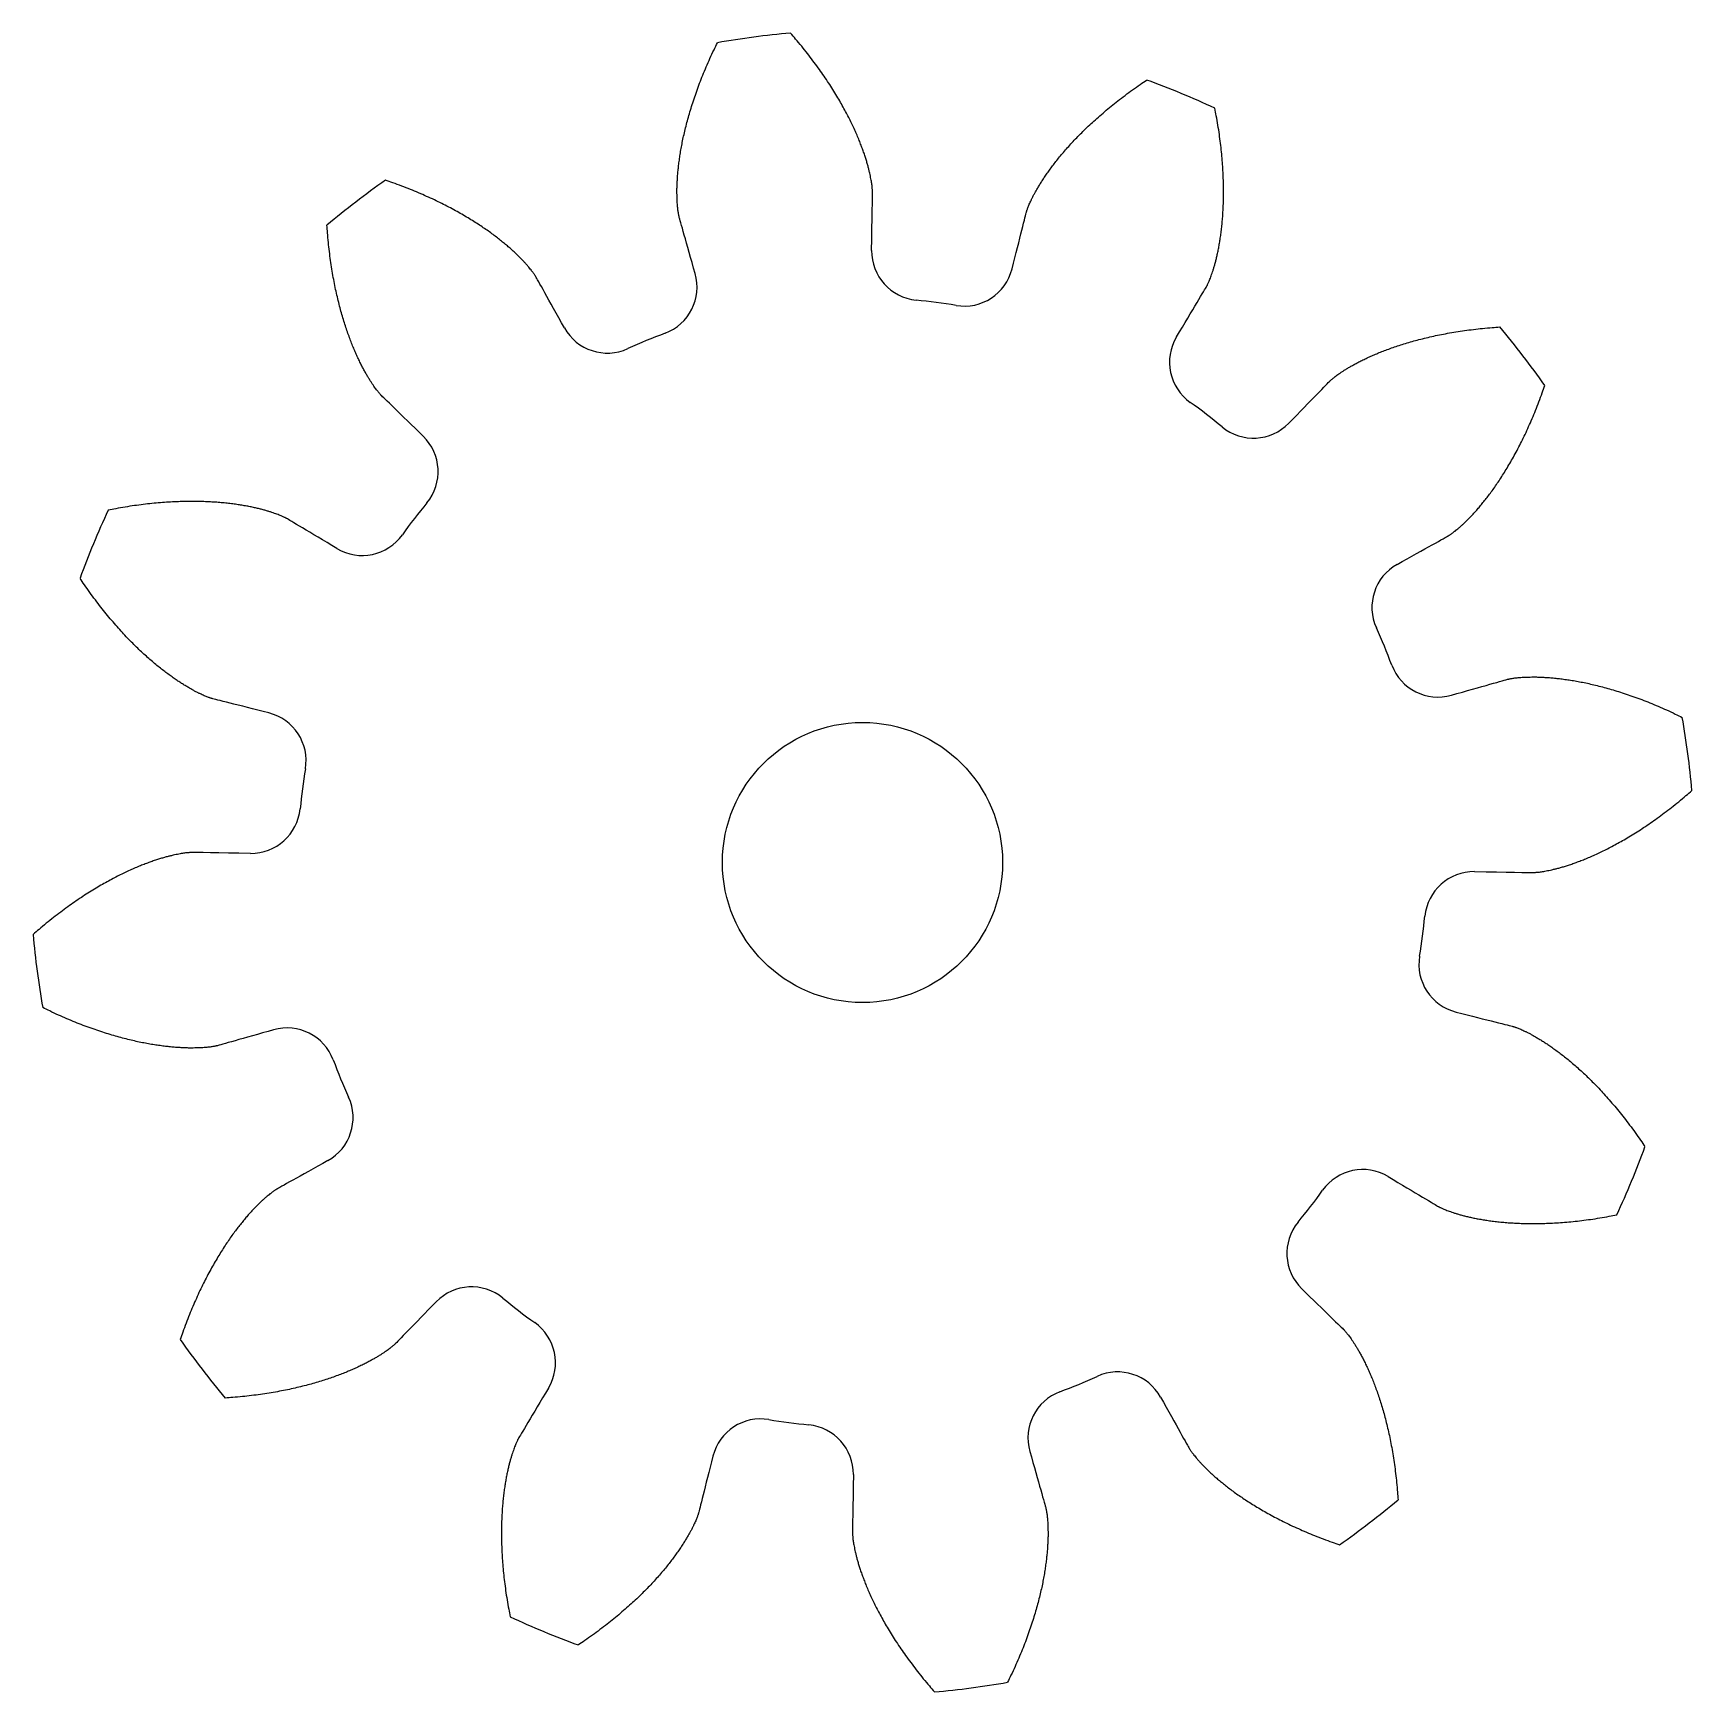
# Model space of a CAD drawing. Extents: x 41.1 to 58.9, y -33.9 to -16.1.
import ezdxf

# ---------------------------------------------------------------- set-up
doc = ezdxf.new("R2010")
doc.units = 0
doc.header["$MEASUREMENT"] = 0
doc.layers.add('VISIBLE', color=7, linetype='CONTINUOUS')

msp = doc.modelspace()

# ---------------------------------------------------------------- linework, layer by layer
at = {"layer": 'VISIBLE'}
msp.add_circle((50, -25), 1.5, dxfattribs=at)
for centre, radius, start, end in [((50, -25), 8.913, 94.9596, 100.0404), ((50, -25), 8.913, 64.9596, 70.0404), ((50, -25), 8.913, 124.9596, 130.0404), ((50.625, -18.454), 0.527, 179.1249, 264.5427), ((51.09, -18.516), 0.527, 260.4573, 345.8751), ((47.702, -18.839), 0.527, 290.4573, 15.8751), ((50, -25), 6.048, 80.4573, 84.5427), ((47.269, -19.019), 0.527, 209.1249, 294.5427), ((50, -25), 6.048, 110.4573, 114.5427), ((50, -25), 8.913, 34.9596, 40.0404), ((53.814, -19.644), 0.527, 149.1249, 234.5427), ((50, -25), 6.048, 50.4573, 54.5427), ((54.186, -19.929), 0.527, 230.4573, 315.8751), ((44.929, -20.814), 0.527, 320.4573, 45.8751), ((50, -25), 8.913, 154.9596, 160.0404), ((50, -25), 6.048, 140.4573, 144.5427), ((44.644, -21.186), 0.527, 239.1249, 324.5427), ((55.981, -22.269), 0.527, 119.1249, 204.5427), ((50, -25), 6.048, 20.4573, 24.5427), ((56.161, -22.702), 0.527, 200.4573, 285.8751), ((43.516, -23.91), 0.527, 350.4573, 75.8751), ((50, -25), 8.913, 4.9596, 10.0404), ((50, -25), 6.048, 170.4573, 174.5427), ((43.454, -24.375), 0.527, 269.1249, 354.5427), ((56.546, -25.625), 0.527, 89.1249, 174.5427), ((50, -25), 6.048, 350.4573, 354.5427), ((50, -25), 8.913, 184.9596, 190.0404), ((56.484, -26.09), 0.527, 170.4573, 255.8751), ((43.839, -27.298), 0.527, 20.4573, 105.8751), ((50, -25), 6.048, 200.4573, 204.5427), ((44.019, -27.731), 0.527, 299.1249, 24.5427), ((50, -25), 8.913, 334.9596, 340.0404), ((55.356, -28.814), 0.527, 59.1249, 144.5427), ((50, -25), 6.048, 320.4573, 324.5427), ((55.071, -29.186), 0.527, 140.4573, 225.8751), ((45.814, -30.071), 0.527, 50.4573, 135.8751), ((50, -25), 6.048, 230.4573, 234.5427), ((46.186, -30.356), 0.527, 329.1249, 54.5427), ((50, -25), 8.913, 214.9596, 220.0404), ((50, -25), 6.048, 290.4573, 294.5427), ((52.731, -30.981), 0.527, 29.1249, 114.5427), ((52.298, -31.161), 0.527, 110.4573, 195.8751), ((48.91, -31.484), 0.527, 80.4573, 165.8751), ((50, -25), 6.048, 260.4573, 264.5427), ((49.375, -31.546), 0.527, 359.1249, 84.5427), ((50, -25), 8.913, 304.9596, 310.0404), ((50, -25), 8.913, 244.9596, 250.0404), ((50, -25), 8.913, 274.9596, 280.0404)]:
    msp.add_arc(centre, radius, start, end, dxfattribs=at)
for points in [[(50.098, -18.446), (50.103, -18.11), (50.107, -17.824), (50.107, -17.817), (50.107, -17.809), (50.106, -17.799), (50.105, -17.786), (50.104, -17.77), (50.102, -17.752), (50.099, -17.73), (50.095, -17.706), (50.09, -17.679), (50.084, -17.65), (50.077, -17.618), (50.069, -17.583), (50.059, -17.545), (50.048, -17.505), (50.035, -17.462), (50.02, -17.417), (50.004, -17.37), (49.985, -17.32), (49.965, -17.268), (49.942, -17.214), (49.917, -17.157), (49.89, -17.099), (49.86, -17.038), (49.828, -16.975), (49.793, -16.911), (49.756, -16.845), (49.715, -16.777), (49.672, -16.707), (49.626, -16.636), (49.577, -16.564), (49.525, -16.49), (49.47, -16.415), (49.411, -16.338), (49.349, -16.261), (49.288, -16.188), (49.248, -16.142), (49.229, -16.121)], [(48.209, -18.695), (48.117, -18.371), (48.039, -18.097), (48.038, -18.089), (48.036, -18.081), (48.034, -18.072), (48.031, -18.059), (48.029, -18.043), (48.026, -18.025), (48.023, -18.004), (48.021, -17.979), (48.018, -17.952), (48.016, -17.922), (48.015, -17.889), (48.014, -17.853), (48.013, -17.814), (48.014, -17.773), (48.016, -17.728), (48.018, -17.681), (48.022, -17.631), (48.027, -17.578), (48.033, -17.522), (48.041, -17.464), (48.05, -17.403), (48.061, -17.339), (48.074, -17.273), (48.089, -17.204), (48.106, -17.133), (48.125, -17.059), (48.147, -16.983), (48.17, -16.905), (48.196, -16.824), (48.225, -16.742), (48.256, -16.657), (48.29, -16.57), (48.327, -16.481), (48.367, -16.39), (48.407, -16.304), (48.434, -16.249), (48.446, -16.224)], [(51.602, -18.644), (51.684, -18.318), (51.754, -18.041), (51.756, -18.034), (51.758, -18.026), (51.761, -18.017), (51.766, -18.005), (51.771, -17.99), (51.778, -17.972), (51.786, -17.953), (51.796, -17.93), (51.808, -17.906), (51.821, -17.878), (51.836, -17.849), (51.853, -17.818), (51.872, -17.784), (51.894, -17.748), (51.917, -17.71), (51.943, -17.671), (51.971, -17.629), (52.002, -17.586), (52.035, -17.541), (52.071, -17.494), (52.11, -17.446), (52.151, -17.396), (52.196, -17.346), (52.243, -17.293), (52.293, -17.24), (52.347, -17.186), (52.403, -17.131), (52.463, -17.075), (52.526, -17.018), (52.592, -16.961), (52.661, -16.903), (52.734, -16.845), (52.811, -16.786), (52.891, -16.727), (52.968, -16.673), (53.019, -16.638), (53.042, -16.623)], [(53.362, -19.373), (53.534, -19.084), (53.681, -18.839), (53.684, -18.833), (53.688, -18.825), (53.692, -18.817), (53.698, -18.805), (53.705, -18.791), (53.712, -18.774), (53.72, -18.754), (53.729, -18.731), (53.738, -18.705), (53.748, -18.677), (53.758, -18.645), (53.768, -18.611), (53.779, -18.573), (53.789, -18.533), (53.799, -18.49), (53.809, -18.443), (53.818, -18.394), (53.827, -18.342), (53.835, -18.286), (53.843, -18.228), (53.85, -18.166), (53.855, -18.102), (53.86, -18.035), (53.863, -17.965), (53.865, -17.891), (53.866, -17.815), (53.865, -17.736), (53.863, -17.654), (53.858, -17.57), (53.852, -17.483), (53.844, -17.392), (53.833, -17.3), (53.821, -17.204), (53.806, -17.106), (53.79, -17.013), (53.778, -16.952), (53.772, -16.925)], [(46.808, -19.275), (46.644, -18.981), (46.505, -18.732), (46.501, -18.726), (46.497, -18.719), (46.491, -18.711), (46.484, -18.7), (46.475, -18.687), (46.464, -18.672), (46.451, -18.655), (46.435, -18.636), (46.418, -18.615), (46.398, -18.592), (46.376, -18.568), (46.351, -18.542), (46.324, -18.514), (46.294, -18.485), (46.261, -18.455), (46.226, -18.423), (46.188, -18.39), (46.147, -18.357), (46.103, -18.322), (46.057, -18.286), (46.007, -18.249), (45.954, -18.212), (45.898, -18.175), (45.839, -18.137), (45.776, -18.098), (45.711, -18.06), (45.642, -18.021), (45.57, -17.982), (45.494, -17.944), (45.416, -17.905), (45.333, -17.868), (45.248, -17.83), (45.159, -17.793), (45.067, -17.757), (44.978, -17.725), (44.919, -17.704), (44.893, -17.696)], [(45.297, -20.435), (45.055, -20.201), (44.85, -20.002), (44.845, -19.996), (44.839, -19.99), (44.833, -19.983), (44.825, -19.973), (44.815, -19.961), (44.803, -19.946), (44.79, -19.929), (44.775, -19.91), (44.76, -19.887), (44.743, -19.862), (44.725, -19.834), (44.706, -19.804), (44.687, -19.77), (44.667, -19.734), (44.646, -19.695), (44.624, -19.653), (44.602, -19.607), (44.58, -19.559), (44.558, -19.508), (44.535, -19.453), (44.513, -19.396), (44.491, -19.335), (44.469, -19.271), (44.447, -19.204), (44.426, -19.134), (44.406, -19.061), (44.387, -18.984), (44.368, -18.904), (44.35, -18.822), (44.334, -18.736), (44.318, -18.646), (44.304, -18.554), (44.292, -18.459), (44.281, -18.36), (44.272, -18.266), (44.268, -18.204), (44.266, -18.177)], [(54.565, -20.297), (54.799, -20.055), (54.998, -19.85), (55.004, -19.845), (55.01, -19.839), (55.017, -19.833), (55.027, -19.825), (55.039, -19.815), (55.054, -19.803), (55.071, -19.79), (55.09, -19.775), (55.113, -19.76), (55.138, -19.743), (55.166, -19.725), (55.196, -19.706), (55.23, -19.687), (55.266, -19.667), (55.305, -19.646), (55.347, -19.624), (55.393, -19.602), (55.441, -19.58), (55.492, -19.558), (55.547, -19.535), (55.604, -19.513), (55.665, -19.491), (55.729, -19.469), (55.796, -19.447), (55.866, -19.426), (55.939, -19.406), (56.016, -19.387), (56.096, -19.368), (56.178, -19.35), (56.264, -19.334), (56.354, -19.318), (56.446, -19.304), (56.541, -19.292), (56.64, -19.281), (56.734, -19.272), (56.796, -19.268), (56.823, -19.266)], [(55.725, -21.808), (56.019, -21.644), (56.268, -21.505), (56.274, -21.501), (56.281, -21.497), (56.289, -21.491), (56.3, -21.484), (56.313, -21.475), (56.328, -21.464), (56.345, -21.451), (56.364, -21.435), (56.385, -21.418), (56.408, -21.398), (56.432, -21.376), (56.458, -21.351), (56.486, -21.324), (56.515, -21.294), (56.545, -21.261), (56.577, -21.226), (56.61, -21.188), (56.643, -21.147), (56.678, -21.103), (56.714, -21.057), (56.751, -21.007), (56.788, -20.954), (56.825, -20.898), (56.863, -20.839), (56.902, -20.776), (56.94, -20.711), (56.979, -20.642), (57.018, -20.57), (57.056, -20.494), (57.095, -20.416), (57.132, -20.333), (57.17, -20.248), (57.207, -20.159), (57.243, -20.067), (57.275, -19.978), (57.296, -19.919), (57.304, -19.893)], [(44.373, -21.638), (44.084, -21.466), (43.839, -21.319), (43.833, -21.316), (43.825, -21.312), (43.817, -21.308), (43.805, -21.302), (43.791, -21.295), (43.774, -21.288), (43.754, -21.28), (43.731, -21.271), (43.705, -21.262), (43.677, -21.252), (43.645, -21.242), (43.611, -21.232), (43.573, -21.221), (43.533, -21.211), (43.49, -21.201), (43.443, -21.191), (43.394, -21.182), (43.342, -21.173), (43.286, -21.165), (43.228, -21.157), (43.166, -21.15), (43.102, -21.145), (43.035, -21.14), (42.965, -21.137), (42.891, -21.135), (42.815, -21.134), (42.736, -21.135), (42.654, -21.137), (42.57, -21.142), (42.483, -21.148), (42.392, -21.156), (42.3, -21.167), (42.204, -21.179), (42.106, -21.194), (42.013, -21.21), (41.952, -21.222), (41.925, -21.228)], [(43.644, -23.398), (43.318, -23.316), (43.041, -23.246), (43.034, -23.244), (43.026, -23.242), (43.017, -23.239), (43.005, -23.234), (42.99, -23.229), (42.972, -23.222), (42.953, -23.214), (42.93, -23.204), (42.906, -23.192), (42.878, -23.179), (42.849, -23.164), (42.818, -23.147), (42.784, -23.128), (42.748, -23.106), (42.71, -23.083), (42.671, -23.057), (42.629, -23.029), (42.586, -22.998), (42.541, -22.965), (42.494, -22.929), (42.446, -22.89), (42.396, -22.849), (42.346, -22.804), (42.293, -22.757), (42.24, -22.707), (42.186, -22.653), (42.131, -22.597), (42.075, -22.537), (42.018, -22.474), (41.961, -22.408), (41.903, -22.339), (41.845, -22.266), (41.786, -22.189), (41.727, -22.109), (41.673, -22.032), (41.638, -21.981), (41.623, -21.958)], [(56.305, -23.209), (56.629, -23.117), (56.903, -23.039), (56.911, -23.038), (56.919, -23.036), (56.928, -23.034), (56.941, -23.031), (56.957, -23.029), (56.975, -23.026), (56.996, -23.023), (57.021, -23.021), (57.048, -23.018), (57.078, -23.016), (57.111, -23.015), (57.147, -23.014), (57.186, -23.013), (57.227, -23.014), (57.272, -23.016), (57.319, -23.018), (57.369, -23.022), (57.422, -23.027), (57.478, -23.033), (57.536, -23.041), (57.597, -23.05), (57.661, -23.061), (57.727, -23.074), (57.796, -23.089), (57.867, -23.106), (57.941, -23.125), (58.017, -23.147), (58.095, -23.17), (58.176, -23.196), (58.258, -23.225), (58.343, -23.256), (58.43, -23.29), (58.519, -23.327), (58.61, -23.367), (58.696, -23.407), (58.751, -23.434), (58.776, -23.446)], [(56.554, -25.098), (56.89, -25.103), (57.176, -25.107), (57.183, -25.107), (57.191, -25.107), (57.201, -25.106), (57.214, -25.105), (57.23, -25.104), (57.248, -25.102), (57.27, -25.099), (57.294, -25.095), (57.321, -25.09), (57.35, -25.084), (57.382, -25.077), (57.417, -25.069), (57.455, -25.059), (57.495, -25.048), (57.538, -25.035), (57.583, -25.02), (57.63, -25.004), (57.68, -24.985), (57.732, -24.965), (57.786, -24.942), (57.843, -24.917), (57.901, -24.89), (57.962, -24.86), (58.025, -24.828), (58.089, -24.793), (58.155, -24.756), (58.223, -24.715), (58.293, -24.672), (58.364, -24.626), (58.436, -24.577), (58.51, -24.525), (58.585, -24.47), (58.662, -24.411), (58.739, -24.349), (58.812, -24.288), (58.858, -24.248), (58.879, -24.229)], [(43.446, -24.902), (43.11, -24.897), (42.824, -24.893), (42.817, -24.893), (42.809, -24.893), (42.799, -24.894), (42.786, -24.895), (42.77, -24.896), (42.752, -24.898), (42.73, -24.901), (42.706, -24.905), (42.679, -24.91), (42.65, -24.916), (42.618, -24.923), (42.583, -24.931), (42.545, -24.941), (42.505, -24.952), (42.462, -24.965), (42.417, -24.98), (42.37, -24.996), (42.32, -25.015), (42.268, -25.035), (42.214, -25.058), (42.157, -25.083), (42.099, -25.11), (42.038, -25.14), (41.975, -25.172), (41.911, -25.207), (41.845, -25.244), (41.777, -25.285), (41.707, -25.328), (41.636, -25.374), (41.564, -25.423), (41.49, -25.475), (41.415, -25.53), (41.338, -25.589), (41.261, -25.651), (41.188, -25.712), (41.142, -25.752), (41.121, -25.771)], [(43.695, -26.791), (43.371, -26.883), (43.097, -26.961), (43.089, -26.962), (43.081, -26.964), (43.072, -26.966), (43.059, -26.969), (43.043, -26.971), (43.025, -26.974), (43.004, -26.977), (42.979, -26.979), (42.952, -26.982), (42.922, -26.984), (42.889, -26.985), (42.853, -26.986), (42.814, -26.987), (42.773, -26.986), (42.728, -26.984), (42.681, -26.982), (42.631, -26.978), (42.578, -26.973), (42.522, -26.967), (42.464, -26.959), (42.403, -26.95), (42.339, -26.939), (42.273, -26.926), (42.204, -26.911), (42.133, -26.894), (42.059, -26.875), (41.983, -26.853), (41.905, -26.83), (41.824, -26.804), (41.742, -26.775), (41.657, -26.744), (41.57, -26.71), (41.481, -26.673), (41.39, -26.633), (41.304, -26.593), (41.249, -26.566), (41.224, -26.554)], [(56.356, -26.602), (56.682, -26.684), (56.959, -26.754), (56.966, -26.756), (56.974, -26.758), (56.983, -26.761), (56.995, -26.766), (57.01, -26.771), (57.028, -26.778), (57.047, -26.786), (57.07, -26.796), (57.094, -26.808), (57.122, -26.821), (57.151, -26.836), (57.182, -26.853), (57.216, -26.872), (57.252, -26.894), (57.29, -26.917), (57.329, -26.943), (57.371, -26.971), (57.414, -27.002), (57.459, -27.035), (57.506, -27.071), (57.554, -27.11), (57.604, -27.151), (57.654, -27.196), (57.707, -27.243), (57.76, -27.293), (57.814, -27.347), (57.869, -27.403), (57.925, -27.463), (57.982, -27.526), (58.039, -27.592), (58.097, -27.661), (58.155, -27.734), (58.214, -27.811), (58.273, -27.891), (58.327, -27.968), (58.362, -28.019), (58.377, -28.042)], [(44.275, -28.192), (43.981, -28.356), (43.732, -28.495), (43.726, -28.499), (43.719, -28.503), (43.711, -28.509), (43.7, -28.516), (43.687, -28.525), (43.672, -28.536), (43.655, -28.549), (43.636, -28.565), (43.615, -28.582), (43.592, -28.602), (43.568, -28.624), (43.542, -28.649), (43.514, -28.676), (43.485, -28.706), (43.455, -28.739), (43.423, -28.774), (43.39, -28.812), (43.357, -28.853), (43.322, -28.897), (43.286, -28.943), (43.249, -28.993), (43.212, -29.046), (43.175, -29.102), (43.137, -29.161), (43.098, -29.224), (43.06, -29.289), (43.021, -29.358), (42.982, -29.43), (42.944, -29.506), (42.905, -29.584), (42.868, -29.667), (42.83, -29.752), (42.793, -29.841), (42.757, -29.933), (42.725, -30.022), (42.704, -30.081), (42.696, -30.107)], [(55.627, -28.362), (55.916, -28.534), (56.161, -28.681), (56.167, -28.684), (56.175, -28.688), (56.183, -28.692), (56.195, -28.698), (56.209, -28.705), (56.226, -28.712), (56.246, -28.72), (56.269, -28.729), (56.295, -28.738), (56.323, -28.748), (56.355, -28.758), (56.389, -28.768), (56.427, -28.779), (56.467, -28.789), (56.51, -28.799), (56.557, -28.809), (56.606, -28.818), (56.658, -28.827), (56.714, -28.835), (56.772, -28.843), (56.834, -28.85), (56.898, -28.855), (56.965, -28.86), (57.035, -28.863), (57.109, -28.865), (57.185, -28.866), (57.264, -28.865), (57.346, -28.863), (57.43, -28.858), (57.517, -28.852), (57.608, -28.844), (57.7, -28.833), (57.796, -28.821), (57.894, -28.806), (57.987, -28.79), (58.048, -28.778), (58.075, -28.772)], [(54.703, -29.565), (54.945, -29.799), (55.15, -29.998), (55.155, -30.004), (55.161, -30.01), (55.167, -30.017), (55.175, -30.027), (55.185, -30.039), (55.197, -30.054), (55.21, -30.071), (55.225, -30.09), (55.24, -30.113), (55.257, -30.138), (55.275, -30.166), (55.294, -30.196), (55.313, -30.23), (55.333, -30.266), (55.354, -30.305), (55.376, -30.347), (55.398, -30.393), (55.42, -30.441), (55.442, -30.492), (55.465, -30.547), (55.487, -30.604), (55.509, -30.665), (55.531, -30.729), (55.553, -30.796), (55.574, -30.866), (55.594, -30.939), (55.613, -31.016), (55.632, -31.096), (55.65, -31.178), (55.666, -31.264), (55.682, -31.354), (55.696, -31.446), (55.708, -31.541), (55.719, -31.64), (55.728, -31.734), (55.732, -31.796), (55.734, -31.823)], [(45.435, -29.703), (45.201, -29.945), (45.002, -30.15), (44.996, -30.155), (44.99, -30.161), (44.983, -30.167), (44.973, -30.175), (44.961, -30.185), (44.946, -30.197), (44.929, -30.21), (44.91, -30.225), (44.887, -30.24), (44.862, -30.257), (44.834, -30.275), (44.804, -30.294), (44.77, -30.313), (44.734, -30.333), (44.695, -30.354), (44.653, -30.376), (44.607, -30.398), (44.559, -30.42), (44.508, -30.442), (44.453, -30.465), (44.396, -30.487), (44.335, -30.509), (44.271, -30.531), (44.204, -30.553), (44.134, -30.574), (44.061, -30.594), (43.984, -30.613), (43.904, -30.632), (43.822, -30.65), (43.736, -30.666), (43.646, -30.682), (43.554, -30.696), (43.459, -30.708), (43.36, -30.719), (43.266, -30.728), (43.204, -30.732), (43.177, -30.734)], [(46.638, -30.627), (46.466, -30.916), (46.319, -31.161), (46.316, -31.167), (46.312, -31.175), (46.308, -31.183), (46.302, -31.195), (46.295, -31.209), (46.288, -31.226), (46.28, -31.246), (46.271, -31.269), (46.262, -31.295), (46.252, -31.323), (46.242, -31.355), (46.232, -31.389), (46.221, -31.427), (46.211, -31.467), (46.201, -31.51), (46.191, -31.557), (46.182, -31.606), (46.173, -31.658), (46.165, -31.714), (46.157, -31.772), (46.15, -31.834), (46.145, -31.898), (46.14, -31.965), (46.137, -32.035), (46.135, -32.109), (46.134, -32.185), (46.135, -32.264), (46.137, -32.346), (46.142, -32.43), (46.148, -32.517), (46.156, -32.608), (46.167, -32.7), (46.179, -32.796), (46.194, -32.894), (46.21, -32.987), (46.222, -33.048), (46.228, -33.075)], [(53.192, -30.725), (53.356, -31.019), (53.495, -31.268), (53.499, -31.274), (53.503, -31.281), (53.509, -31.289), (53.516, -31.3), (53.525, -31.313), (53.536, -31.328), (53.549, -31.345), (53.565, -31.364), (53.582, -31.385), (53.602, -31.408), (53.624, -31.432), (53.649, -31.458), (53.676, -31.486), (53.706, -31.515), (53.739, -31.545), (53.774, -31.577), (53.812, -31.61), (53.853, -31.643), (53.897, -31.678), (53.943, -31.714), (53.993, -31.751), (54.046, -31.788), (54.102, -31.825), (54.161, -31.863), (54.224, -31.902), (54.289, -31.94), (54.358, -31.979), (54.43, -32.018), (54.506, -32.056), (54.584, -32.095), (54.667, -32.132), (54.752, -32.17), (54.841, -32.207), (54.933, -32.243), (55.022, -32.275), (55.081, -32.296), (55.107, -32.304)], [(48.398, -31.356), (48.316, -31.682), (48.246, -31.959), (48.244, -31.966), (48.242, -31.974), (48.239, -31.983), (48.234, -31.995), (48.229, -32.01), (48.222, -32.028), (48.214, -32.047), (48.204, -32.07), (48.192, -32.094), (48.179, -32.122), (48.164, -32.151), (48.147, -32.182), (48.128, -32.216), (48.106, -32.252), (48.083, -32.29), (48.057, -32.329), (48.029, -32.371), (47.998, -32.414), (47.965, -32.459), (47.929, -32.506), (47.89, -32.554), (47.849, -32.604), (47.804, -32.654), (47.757, -32.707), (47.707, -32.76), (47.653, -32.814), (47.597, -32.869), (47.537, -32.925), (47.474, -32.982), (47.408, -33.039), (47.339, -33.097), (47.266, -33.155), (47.189, -33.214), (47.109, -33.273), (47.032, -33.327), (46.981, -33.362), (46.958, -33.377)], [(51.791, -31.305), (51.883, -31.629), (51.961, -31.903), (51.962, -31.911), (51.964, -31.919), (51.966, -31.928), (51.969, -31.941), (51.971, -31.957), (51.974, -31.975), (51.977, -31.996), (51.979, -32.021), (51.982, -32.048), (51.984, -32.078), (51.985, -32.111), (51.986, -32.147), (51.987, -32.186), (51.986, -32.227), (51.984, -32.272), (51.982, -32.319), (51.978, -32.369), (51.973, -32.422), (51.967, -32.478), (51.959, -32.536), (51.95, -32.597), (51.939, -32.661), (51.926, -32.727), (51.911, -32.796), (51.894, -32.867), (51.875, -32.941), (51.853, -33.017), (51.83, -33.095), (51.804, -33.176), (51.775, -33.258), (51.744, -33.343), (51.71, -33.43), (51.673, -33.519), (51.633, -33.61), (51.593, -33.696), (51.566, -33.751), (51.554, -33.776)], [(49.902, -31.554), (49.897, -31.89), (49.893, -32.176), (49.893, -32.183), (49.893, -32.191), (49.894, -32.201), (49.895, -32.214), (49.896, -32.23), (49.898, -32.248), (49.901, -32.27), (49.905, -32.294), (49.91, -32.321), (49.916, -32.35), (49.923, -32.382), (49.931, -32.417), (49.941, -32.455), (49.952, -32.495), (49.965, -32.538), (49.98, -32.583), (49.996, -32.63), (50.015, -32.68), (50.035, -32.732), (50.058, -32.786), (50.083, -32.843), (50.11, -32.901), (50.14, -32.962), (50.172, -33.025), (50.207, -33.089), (50.244, -33.155), (50.285, -33.223), (50.328, -33.293), (50.374, -33.364), (50.423, -33.436), (50.475, -33.51), (50.53, -33.585), (50.589, -33.662), (50.651, -33.739), (50.712, -33.812), (50.752, -33.858), (50.771, -33.879)]]:
    msp.add_open_spline(points, degree=3, knots=[0.0374574, 0.0374574, 0.0374574, 0.0374574, 0.117327, 0.1245634, 0.1339054, 0.1449591, 0.1574928, 0.1713493, 0.186413, 0.2025939, 0.2198198, 0.2380309, 0.2571764, 0.2772129, 0.2981024, 0.3198114, 0.3423101, 0.3655716, 0.3895719, 0.4142886, 0.4397018, 0.4657928, 0.4925444, 0.5199407, 0.5479669, 0.5766091, 0.6058544, 0.6356906, 0.6661062, 0.6970903, 0.7286328, 0.7607238, 0.7933542, 0.8265153, 0.8601986, 0.8943962, 0.9291004, 0.964304, 0.9924917, 0.9924917, 0.9924917, 0.9924917], dxfattribs=at)

doc.saveas('drawing.dxf')
